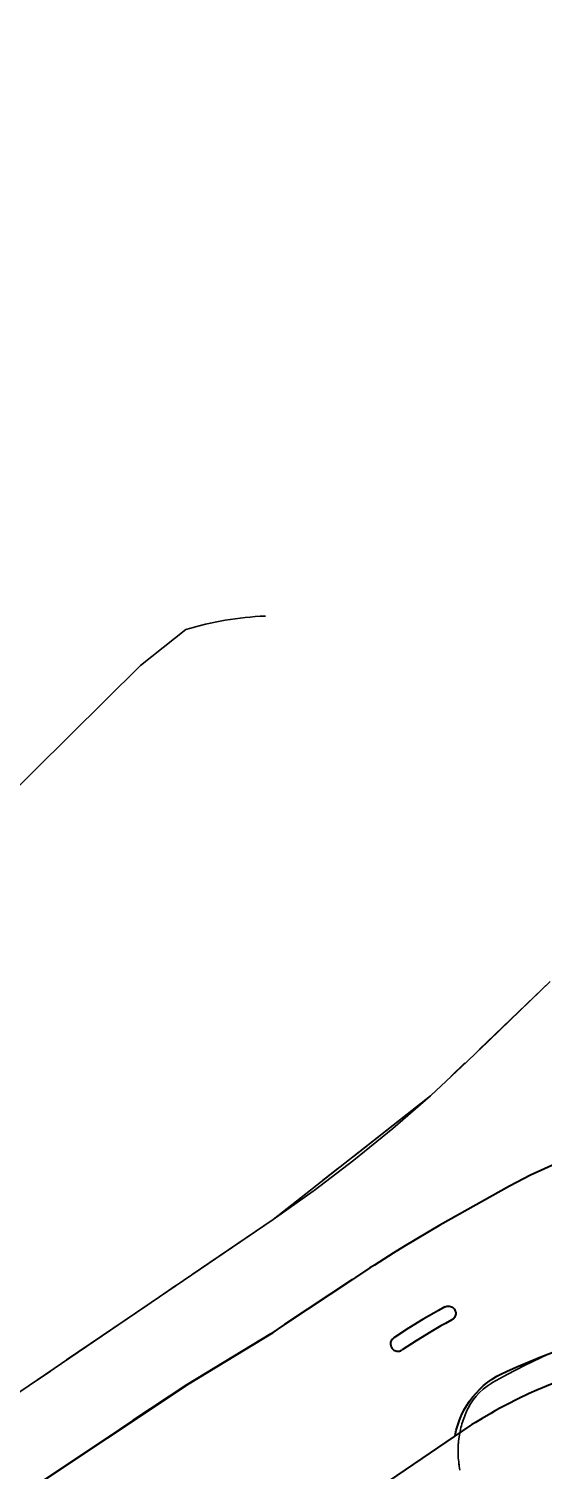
# Model space of a CAD drawing. Header units: millimetres. Extents: x 832508 to 836017, y 816085 to 819654.
# Drawn here: x 834322.3 to 834374.7, y 818075.2 to 818222 of the extents above; entities that cross this region are included whole.
import ezdxf

# ---------------------------------------------------------------- set-up
doc = ezdxf.new("R2010")
doc.units = ezdxf.units.MM
doc.header["$LTSCALE"] = 10
doc.linetypes.add('HIDDEN', pattern=[9.525, 6.35, -3.175])
doc.linetypes.add('PHANTOM', pattern=[2.5, 1.25, -0.25, 0.25, -0.25, 0.25, -0.25])
doc.layers.add('BLOCK PLAN BOUNDARY(OFF)', color=7, linetype='Continuous')
doc.layers.add('DLN810__', color=7, linetype='Continuous')
doc.layers.add('DLN_140', color=1, linetype='Continuous', lineweight=5)
doc.layers.add('MMH065__', color=7, linetype='Continuous', lineweight=0)

msp = doc.modelspace()

# ---------------------------------------------------------------- linework, layer by layer
at = {"color": 2}
msp.add_lwpolyline([(834284.4918, 818215.4096), (834279.6106, 818206.3221), (834279.4493, 818200.6142), (834279.2879, 818194.9063), (834278.8907, 818193.2362), (834278.5873, 818192.3581), (834278.1232, 818191.2938), (834277.1279, 818189.5905), (834227.3861, 818116.8644), (834195.2113, 818069.8225), (834177.6443, 818044.1383), (834172.6363, 818037.9596), (834194.5149, 818019.3591), (834221.4589, 818046.0388), (834243.6936, 818068.0554), (834333.6916, 818157.1704), (834338.3222, 818160.8411, -0.06367232), (834346.4166, 818162.2086)], format="xyb", dxfattribs=at)
at = {"layer": 'BLOCK PLAN BOUNDARY(OFF)', "color": 3, "linetype": 'PHANTOM', "ltscale": 0.8}
msp.add_line((834363.2543, 818113.3363), (834347.21, 818100.7362), dxfattribs=at)
for points in [[(834375.4256, 818124.9673), (834366.9864, 818116.818), (834363.2543, 818113.3363), (834359.4069, 818109.9827), (834355.4471, 818106.7632), (834351.3798, 818103.6797), (834351.2852, 818103.6127), (834347.21, 818100.7362), (834334.4306, 818092.0388), (834310.6628, 818075.8624)], [(834375.4256, 818124.9673), (834363.2543, 818113.3363)], [(834367.0785, 818081.5156), (834367.3139, 818081.9287), (834367.5941, 818082.3427), (834367.9052, 818082.7339), (834368.2455, 818083.1001), (834368.613, 818083.439), (834369.0053, 818083.7487), (834369.4204, 818084.0274), (834369.5511, 818084.1055), (834371.0475, 818084.9434), (834372.8222, 818085.8655), (834375.2253, 818087.0141)]]:
    msp.add_lwpolyline(points, dxfattribs=at)
at = {"layer": 'BLOCK PLAN BOUNDARY(OFF)', "color": 3, "linetype": 'PHANTOM', "ltscale": 800}
msp.add_lwpolyline([(834214.8651, 818010.6639), (834347.21, 818100.7362), (834363.2543, 818113.3363)], dxfattribs=at)
at = {"layer": 'BLOCK PLAN BOUNDARY(OFF)', "color": 3, "linetype": 'PHANTOM', "ltscale": 0.8}
for start, end in [(153.872097, 171.598791), (171.598791, 191.114818)]:
    msp.add_arc((834376.0566, 818077.1118), 10, start, end, dxfattribs=at)
at = {"layer": 'DLN810__'}
msp.add_arc((834376.0566, 818077.1118), 10, 171.598791, 191.114818, dxfattribs=at)
at = {"layer": 'DLN_140', "color": 6, "linetype": 'HIDDEN', "ltscale": 200}
msp.add_lwpolyline([(834375.4256, 818124.9673), (834366.9864, 818116.818), (834363.2543, 818113.3363), (834359.4069, 818109.9827), (834355.4471, 818106.7632), (834351.3798, 818103.6797), (834351.2852, 818103.6127), (834347.21, 818100.7362), (834334.4306, 818092.0388), (834310.6628, 818075.8624)], dxfattribs=at)
at = {"layer": 'MMH065__', "color": 7, "linetype": 'Continuous', "lineweight": 30}
msp.add_line((834366.4938, 818079.2089, 6), (834337.7695, 818059.635, 6), dxfattribs=at)
at = {"layer": 'MMH065__', "color": 7, "linetype": 'Continuous', "lineweight": 30, "elevation": 6, "flags": 128}
for points in [[(834378.4499, 818107.5169), (834373.4431, 818105.2285), (834371.3009, 818104.1211), (834364.2115, 818100.1538), (834360.5814, 818097.9944), (834359.4364, 818097.2878), (834357.5261, 818096.0756), (834357.0795, 818095.7867), (834355.6005, 818094.8161), (834355.2856, 818094.6068), (834348.3829, 818090.0175), (834346.9581, 818089.0703), (834338.4091, 818083.8669), (834332.9161, 818080.2334), (834330.0816, 818078.3304), (834321.7541, 818072.794)], [(834364.7093, 818091.8131), (834364.0452, 818091.447), (834363.5708, 818091.1796), (834362.5117, 818090.5646), (834361.0014, 818089.643), (834359.5154, 818088.6828)], [(834364.7093, 818091.813), (834364.8001, 818091.8548), (834364.8956, 818091.8842), (834364.9942, 818091.9006), (834365.094, 818091.9038), (834365.1934, 818091.8936), (834365.2906, 818091.8703), (834365.3838, 818091.8343), (834365.4714, 818091.7863), (834365.5519, 818091.727), (834365.6237, 818091.6575), (834365.6857, 818091.5791), (834365.7367, 818091.4932), (834365.7758, 818091.4013), (834365.8024, 818091.3049), (834365.8159, 818091.2059), (834365.8161, 818091.106), (834365.8031, 818091.0069), (834365.777, 818090.9105), (834365.7383, 818090.8184), (834365.6877, 818090.7322), (834365.6261, 818090.6535), (834365.5546, 818090.5837), (834365.4744, 818090.5241), (834365.4261, 818090.4954)], [(834365.4261, 818090.4954), (834364.7765, 818090.1374), (834364.3124, 818089.8758), (834363.2765, 818089.2743), (834361.7992, 818088.3728), (834360.3456, 818087.4335), (834360.3312, 818087.4242)], [(834347.1738, 818089.1837), (834338.6248, 818083.9803), (834330.2973, 818078.4438), (834321.9698, 818072.9073)], [(834359.5057, 818088.6764), (834359.4264, 818088.6156), (834359.3558, 818088.5449), (834359.2953, 818088.4653), (834359.2458, 818088.3785), (834359.2084, 818088.2859), (834359.1836, 818088.1891), (834359.1719, 818088.0898), (834359.1735, 818087.9899), (834359.1884, 818087.8911), (834359.2162, 818087.7951), (834359.2566, 818087.7037), (834359.3088, 818087.6185), (834359.3718, 818087.541), (834359.4446, 818087.4725), (834359.5258, 818087.4143), (834359.6141, 818087.3674), (834359.7078, 818087.3327), (834359.8053, 818087.3108), (834359.9048, 818087.302), (834360.0046, 818087.3065), (834360.103, 818087.3242), (834360.1981, 818087.3549), (834360.2883, 818087.3979), (834360.3362, 818087.4272)], [(834370.9787, 818085.244), (834372.0488, 818085.698), (834372.8551, 818086.055), (834374.4825, 818086.7329), (834375.9217, 818087.2864)], [(834375.6276, 818083.9871), (834374.0805, 818083.3441), (834373.314, 818083.0055), (834372.1824, 818082.4583), (834371.0631, 818081.8864), (834370.3159, 818081.487), (834369.7736, 818081.188), (834369.3804, 818080.9664), (834368.5025, 818080.4566), (834367.8299, 818080.0516), (834367.4696, 818079.8295), (834367.2508, 818079.6927), (834366.4938, 818079.2089)]]:
    msp.add_lwpolyline(points, dxfattribs=at)
at = {"layer": 'MMH065__', "color": 7, "linetype": 'Continuous', "lineweight": 30, "extrusion": (0, 0, -1)}
msp.add_arc((-834374.4182, 818077.1369, -6), 8.8065, 10.246825, 67.009983, dxfattribs=at)

doc.saveas('drawing.dxf')
